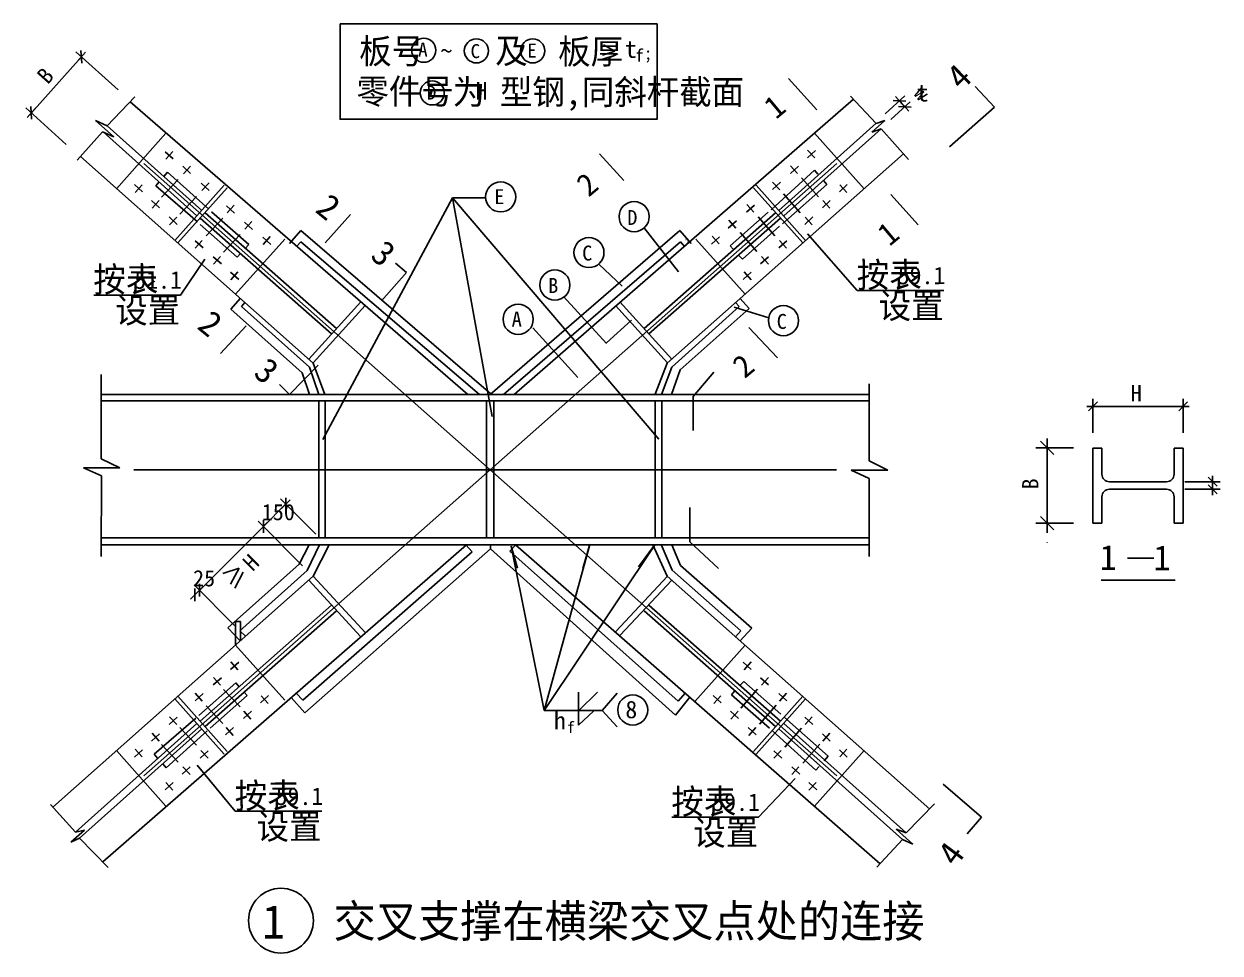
# Model space of a CAD drawing. Header units: metres. Extents: x -499 to 9135, y 9368 to 13561.
# Drawn here: x -499 to 4291, y 9368 to 13090 of the extents above; entities that cross this region are included whole.
import ezdxf

# ---------------------------------------------------------------- set-up
doc = ezdxf.new("R2010")
doc.units = ezdxf.units.M
for name, color, linetype in [('BOR', 3, 'Continuous'), ('CENTER', 7, 'Continuous'), ('FRAMING', 2, 'Continuous'), ('HIDDEN', 3, 'Continuous'), ('Z', 4, 'Continuous')]:
    doc.layers.add(name, color=color, linetype=linetype)
doc.dimstyles.get("Standard").update_dxf_attribs({"dimtxt": 2.5, "dimasz": 2.5, "dimexe": 1.25, "dimexo": 0.625, "dimtad": 1, "dimcen": 2.5, "dimazin": 3, "dimtfac": 1, "dimtmove": 0, "dimatfit": 3})

# ---------------------------------------------------------------- blocks, each defined once
blk = doc.blocks.new('CC')
blk.add_line((-24.24, 0), (24.24, 0))
at = {"layer": 'FRAMING', "color": 6}
blk.add_line((-17.83, -17.83), (17.83, 17.83), dxfattribs=at)
blk = doc.blocks.new('_CLOSEDFILLED')
at = {"color": 0, "linetype": 'BYBLOCK'}
blk.add_solid([(-1, 0), (0, 0), (-1, 0)], dxfattribs=at)
blk = doc.blocks.new('*D1')
for p, q in [((347.68, 10598.78), (347.68, 10696.81)), ((347.93, 10696.81), (357.06, 10696.81)), ((359.06, 10696.81), (368.19, 10696.81)), ((368.44, 10619.51), (368.44, 10696.81))]:
    blk.add_line(p, q)
at = {"layer": 'Defpoints'}
for p in [(347.68, 10696.81), (347.68, 10598.78), (368.44, 10619.51)]:
    blk.add_point(p, dxfattribs=at)
at = {"xscale": 0.25, "yscale": 0.25, "rotation": 180}
blk.add_blockref('_CLOSEDFILLED', (347.68, 10696.81), dxfattribs=at)
at = {"xscale": 0.25, "yscale": 0.25}
blk.add_blockref('_CLOSEDFILLED', (368.44, 10696.81), dxfattribs=at)
at = {"insert": (358.06, 10696.81), "char_height": 1, "attachment_point": 5}
blk.add_mtext('25', dxfattribs=at)

msp = doc.modelspace()

# ---------------------------------------------------------------- linework, layer by layer
for p, q in [((1867.52, 12980.11), (1817.4, 12964.24)), ((1822.29, 13005.75), (1867.52, 12980.11)), ((-468.78, 12734.24), (-269.63, 12957.27)), ((-121.13, 12825.93), (-291.35, 12977.99)), ((1868.74, 12964.24), (1818.63, 12948.37)), ((-54.67, 12797.24), (-165.38, 12681.87)), ((2811.17, 12800.52), (2913.34, 12691.44)), ((2950.05, 12729.98), (3028.93, 12801.56)), ((-329.32, 12607.45), (-491.82, 12753.48)), ((2972.58, 12707.57), (3050.29, 12778.08)), ((3006.74, 12781.38), (3028.09, 12757.89)), ((3013.03, 12770.53), (3012.36, 12771.27)), ((3028.76, 12757.15), (3029.43, 12756.41)), ((-212.15, 12703.55), (-139.43, 12637.81)), ((-165.38, 12681.87), (-212.15, 12703.55)), ((2947.84, 12702.65), (2896.51, 12656.7)), ((2913.34, 12691.44), (2947.84, 12702.65)), ((-183.87, 12658.27), (-285.84, 12544.08)), ((-139.43, 12637.81), (-183.87, 12658.27)), ((2896.51, 12656.7), (2933.35, 12670.17)), ((2933.35, 12670.17), (3042.34, 12547.36)), ((697.48, 11425.71), (1217.7, 12393.76)), ((1217.03, 12393.29), (1348.47, 12393.29)), ((1376.2, 11517.94), (1217.7, 12393.76)), ((2043.67, 11427), (1217.73, 12393.29)), ((1983.65, 12273.93), (2122.32, 12097.13)), ((2837.33, 12022.15), (2639.14, 12248.73)), ((128.08, 12004.1), (225.06, 12147.93)), ((1803.4, 12127.53), (1896.95, 12039.78)), ((2837.33, 12022.15), (3184.94, 12022.15)), ((-219.52, 12004.1), (128.08, 12004.1)), ((1660.92, 11998.15), (1834, 11809.59)), ((2345.44, 11955.77), (2484.26, 11913.2)), ((1833.38, 11812.06), (1934.35, 11903.27)), ((1538.26, 11872.35), (1718.52, 11673.57)), ((-189.32, 11347.93), (-189.32, 11685.6)), ((2884.95, 11339.29), (2884.95, 11648.82)), ((3781.41, 11451.86), (3781.41, 11588.08)), ((3782.41, 11558.08), (4141.78, 11558.08)), ((4142.78, 11451.86), (4142.78, 11588.08)), ((3598.12, 11428.12), (3598.12, 11429.62)), ((3598.12, 11391.89), (3598.12, 11426.62)), ((3598.12, 11425.62), (3598.12, 11424.62)), ((3703.75, 11391.89), (3553.12, 11391.89)), ((3598.12, 11092.35), (3598.12, 11390.39)), ((3598.12, 11390.39), (3598.12, 11388.89)), ((-260.61, 11311.92), (-114.45, 11311.92)), ((-188.19, 11280.45), (-260.61, 11311.92)), ((-114.45, 11311.92), (-189.32, 11347.93)), ((2959.83, 11302.54), (2884.95, 11339.29)), ((-189.32, 10956.37), (-188.19, 11280.45)), ((2812.98, 11302.54), (2959.83, 11302.54)), ((2884.95, 11269.43), (2812.98, 11302.54)), ((2884.95, 10956.7), (2884.95, 11269.43)), ((4149.5, 11256.21), (4290.51, 11256.21)), ((4260.51, 11257.21), (4260.51, 11258.21)), ((4260.51, 11256.21), (4260.51, 11226.21)), ((4149.5, 11226.21), (4290.51, 11226.21)), ((4260.51, 11225.21), (4260.51, 11224.21)), ((460.55, 11077.56), (549.03, 11165.89)), ((669.49, 11046.64), (528.55, 11187.82)), ((202.25, 10819.69), (459.14, 11076.14)), ((616.47, 10919.96), (438.65, 11098.08)), ((3703.75, 11090.85), (3553.12, 11090.85)), ((1452.22, 10997.91), (1584.24, 10339.46)), ((1584.58, 10339.75), (2025.72, 11001.06)), ((1584.63, 10340.49), (1765.29, 10999.77)), ((296.95, 10888.89), (362.4, 10910.41)), ((362.4, 10910.41), (328.38, 10846.2)), ((379.07, 10894.22), (345.05, 10830.01)), ((344.11, 10681.01), (182.77, 10842.63)), ((218.7, 10836.11), (184.38, 10801.85)), ((184.69, 10802.16), (183.98, 10801.45)), ((185.4, 10802.86), (203.96, 10821.4)), ((204.67, 10822.11), (205.38, 10822.81)), ((1721.82, 10338.16), (1797.07, 10413.32)), ((1721.82, 10412.78), (1721.82, 10338.16)), ((1876.56, 10409.38), (1816.9, 10339.46)), ((1584.24, 10339.46), (1816.9, 10339.46)), ((1721.12, 10281.82), (1783.02, 10338.91)), ((1721.12, 10338.91), (1721.12, 10281.82)), ((1816.9, 10339.46), (1876.84, 10274.46)), ((346.54, 9936.31), (195.37, 10120.9)), ((2442.43, 9912.57), (2589.53, 10067.88)), ((-292.42, 9852.46), (-392.85, 9964.06)), ((3033.04, 9849.79), (3147.58, 9966.27)), ((346.54, 9936.31), (694.14, 9936.31)), ((2094.83, 9912.57), (2442.43, 9912.57)), ((-310.93, 9813.05), (-256.98, 9861.31)), ((-275.93, 9828.54), (-310.93, 9813.05)), ((-256.98, 9861.31), (-292.42, 9852.46)), ((-161.68, 9710.9), (-275.93, 9828.54)), ((2916.4, 9713.11), (3019.59, 9823.2)), ((3060.11, 9805.2), (2993.88, 9864.04)), ((2993.88, 9864.04), (3033.04, 9849.79)), ((3019.59, 9823.2), (3060.11, 9805.2))]:
    msp.add_line(p, q)
for centre, radius in [((1102.27, 12984.34), 48.28), ((1312.68, 12981.84), 48.3), ((1538.25, 12981.91), 48.3), ((1136, 12813.58), 48.3), ((1410.21, 12397.02), 60.37), ((1944.37, 12317.94), 60.37), ((1763.34, 12174.07), 60.37), ((1626.89, 12044.11), 60.37), ((1480.07, 11906.85), 60.37), ((2542.3, 11901.53), 60.37), ((1938.93, 10341.99), 60.34)]:
    msp.add_circle(centre, radius)
at = {"layer": 'BOR'}
msp.add_circle((530.3, 9498.22), 129.85, dxfattribs=at)
at = {"layer": 'CENTER'}
for p, q in [((-19.03, 12531.17), (1368.49, 11303.78)), ((2756.01, 12531.17), (1368.49, 11303.78)), ((-58.36, 11303.78), (2754.1, 11303.78)), ((-19.03, 10078.43), (1368.49, 11303.78)), ((2756.01, 10078.43), (1368.49, 11303.78))]:
    msp.add_line(p, q, dxfattribs=at)
at = {"layer": 'FRAMING'}
for p, q in [((2562.95, 12871.42), (2676.03, 12745.44)), ((3309.95, 12839.59), (3386.8, 12756.27)), ((1463.69, 11605.71), (2822.27, 12788.7)), ((1278.69, 11605.71), (-72.96, 12777.76)), ((3207.46, 12598.15), (3386.8, 12756.27)), ((69.82, 12652.3), (-128.73, 12429.84)), ((2667.16, 12652.3), (2865.71, 12429.84)), ((659.71, 11731.73), (-272.89, 12558.59)), ((66.18, 12578.14), (98.04, 12548.82)), ((69.38, 12548.03), (97.92, 12579.04)), ((1805.8, 12569.99), (1903.66, 12462.04)), ((2077.27, 11731.73), (3022.4, 12569.71)), ((2670.81, 12583.34), (2638.96, 12554.03)), ((2667.61, 12553.24), (2639.07, 12584.25)), ((136.76, 12519.5), (168.61, 12490.18)), ((139.96, 12489.4), (168.5, 12520.41)), ((2602.33, 12520.52), (2570.48, 12491.21)), ((2599.13, 12490.42), (2570.59, 12521.43)), ((52.24, 12396.36), (118.48, 12466.8)), ((210.74, 12452.48), (242.59, 12423.16)), ((213.94, 12422.38), (242.48, 12453.39)), ((2530.44, 12455.59), (2498.59, 12426.28)), ((2527.24, 12425.49), (2498.7, 12456.5)), ((2682.09, 12397.5), (2614.97, 12473.58)), ((-55.56, 12446.5), (-23.85, 12417.04)), ((-25.3, 12445.66), (-53.99, 12414.79)), ((2609.81, 12333.03), (2542.69, 12409.11)), ((2797.76, 12446.5), (2766.05, 12417.04)), ((2767.5, 12445.66), (2796.19, 12414.79)), ((2972.19, 12406.68), (3081.19, 12284.77)), ((12.41, 12383.13), (44.12, 12353.66)), ((42.67, 12382.29), (13.98, 12351.41)), ((125.96, 12328.05), (192.19, 12398.49)), ((344.9, 12332.33), (312.76, 12361.33)), ((314.63, 12332.72), (342.86, 12364.02)), ((2393.71, 12335.49), (2425.86, 12364.48)), ((2423.98, 12335.88), (2395.75, 12367.17)), ((2729.8, 12383.13), (2698.09, 12353.66)), ((2699.54, 12382.29), (2728.23, 12351.41)), ((82.75, 12316.52), (114.46, 12287.05)), ((113.01, 12315.68), (84.32, 12284.81)), ((230.66, 12241.6), (296.89, 12312.04)), ((808.92, 12326.76), (707.65, 12212.75)), ((2507.84, 12241.48), (2440.72, 12317.56)), ((2659.46, 12316.52), (2627.75, 12287.05)), ((2629.2, 12315.68), (2657.89, 12284.81)), ((416.23, 12266.78), (384.08, 12295.78)), ((385.96, 12267.18), (414.18, 12298.47)), ((609.25, 12261.9), (564.5, 12210.89)), ((609.25, 12261.9), (1370.26, 11608.06)), ((2126.9, 12262.84), (1367.54, 11605.71)), ((2126.9, 12262.84), (2172.48, 12210.89)), ((2321.52, 12271.66), (2353.67, 12300.66)), ((2351.79, 12272.05), (2323.57, 12303.35)), ((218.92, 12192.45), (186.64, 12221.29)), ((215.28, 12222.5), (187.2, 12191.07)), ((300.1, 12175.43), (366.34, 12245.87)), ((545.19, 12228.09), (348.47, 12007.68)), ((489.32, 12206.52), (457.17, 12235.51)), ((459.05, 12206.91), (487.27, 12238.21)), ((609.62, 12216.59), (594.08, 12199.35)), ((610.28, 12216.59), (1324.92, 11605.71)), ((2130.29, 12216.59), (1421.07, 11605.71)), ((2130.29, 12216.59), (2148.06, 12196.88)), ((2151.86, 12225.94), (2152.19, 12226.23)), ((2159.06, 12216.32), (2159.39, 12216.62)), ((2191.78, 12228.09), (2388.5, 12007.68)), ((2254.36, 12208.01), (2286.51, 12237)), ((2284.63, 12208.4), (2256.4, 12239.69)), ((2435.56, 12178.73), (2368.44, 12254.81)), ((2523.28, 12192.45), (2555.57, 12221.29)), ((2526.93, 12222.5), (2555.01, 12191.07)), ((291.77, 12128.6), (259.49, 12157.44)), ((288.12, 12158.65), (260.05, 12127.22)), ((641.58, 12162.32), (641.25, 12162.61)), ((1032.73, 12094.17), (989.37, 12131.82)), ((2450.43, 12128.6), (2482.72, 12157.44)), ((2454.08, 12158.65), (2482.16, 12127.22)), ((361.18, 12066.81), (328.9, 12095.65)), ((357.54, 12096.87), (329.46, 12065.43)), ((1033.06, 12093.59), (932.48, 11981.1)), ((2381.02, 12066.81), (2413.31, 12095.65)), ((2384.67, 12096.87), (2412.75, 12065.43)), ((368.7, 11991.51), (329.34, 11947.35)), ((353.38, 11974.32), (353.04, 11974.61)), ((372.15, 11957.9), (386.14, 11974.54)), ((850.54, 11976.72), (641.98, 11747.17)), ((1886.68, 11976.89), (2095, 11747.17)), ((2364.83, 11957.9), (2350.83, 11974.54)), ((2368.27, 11991.51), (2405.22, 11950.07)), ((614.65, 11692.12), (329.34, 11947.35)), ((372.15, 11957.9), (644.23, 11715.2)), ((867.56, 11961.96), (658.8, 11732.18)), ((1869.69, 11962.1), (2078.18, 11732.18)), ((2364.83, 11957.9), (2095.62, 11714.62)), ((2129.26, 11704.52), (2405.22, 11950.07)), ((391.17, 11880.2), (287.55, 11769.84)), ((2403.09, 11874.56), (2517.8, 11752.83)), ((679.69, 11722.9), (563.93, 11605.95)), ((614.65, 11692.12), (644.11, 11605.79)), ((644.23, 11715.2), (682.45, 11605.79)), ((659.71, 11731.73), (705.98, 11605.71)), ((2077.27, 11731.73), (2028.66, 11606.28)), ((2095.62, 11714.62), (2054.14, 11605.57)), ((2129.26, 11704.52), (2093.48, 11606.15)), ((2263.28, 11694.77), (2180.85, 11597.43)), ((563.93, 11605.95), (524.77, 11645.08)), ((-188.96, 11605.79), (2886.82, 11605.79)), ((2180.85, 11597.43), (2180.85, 11461.37)), ((-188.96, 11580.19), (2886.82, 11580.19)), ((681.38, 11580.19), (681.38, 11030.97)), ((706.98, 11580.19), (706.98, 11030.97)), ((1353.43, 11580.19), (1353.43, 11030.97)), ((1382.55, 11580.19), (1382.55, 11030.97)), ((2029.17, 11580.19), (2029.17, 11030.97)), ((2054.77, 11580.19), (2054.77, 11030.97)), ((3781.29, 11391.24), (3781.29, 11089.79)), ((3781.29, 11391.24), (3817.29, 11391.24)), ((3817.29, 11391.24), (3817.29, 11286.23)), ((4106.39, 11391.24), (4106.39, 11286.23)), ((4106.39, 11391.24), (4142.39, 11391.24)), ((4142.39, 11391.24), (4142.39, 11089.79)), ((3847.29, 11256.23), (4076.39, 11256.23)), ((3847.29, 11226.23), (4076.39, 11226.23)), ((3817.29, 11196.23), (3817.29, 11089.79)), ((4106.39, 11196.23), (4106.39, 11089.79)), ((2167.05, 11153), (2167.05, 11014.95)), ((3817.29, 11089.79), (3781.29, 11089.79)), ((4142.39, 11089.79), (4106.39, 11089.79)), ((-188.96, 11030.97), (2886.82, 11030.97)), ((-188.96, 11003.89), (2886.82, 11003.89)), ((1272.75, 11003.89), (-183.34, 9733.97)), ((602.77, 10925.41), (643.79, 11003.89)), ((617.95, 10381.26), (1295.5, 10975.91)), ((626.4, 10330.06), (1369.32, 10987.67)), ((635.51, 10900.21), (684.92, 11003.89)), ((659.71, 10877.87), (723.83, 11003.89)), ((1271.14, 11004.07), (1295.5, 10975.91)), ((1369.32, 10987.67), (1369.32, 11003.89)), ((2109.64, 10321.1), (1369.32, 10987.67)), ((1470.18, 11003.55), (1446.14, 10978.25)), ((2121.11, 10377.31), (1446.14, 10978.25)), ((1469.76, 11003.89), (2928.87, 9726.38)), ((2077.27, 10877.87), (2019.53, 11003.89)), ((2097.01, 10901.5), (2052.61, 11004.57)), ((2129.98, 10920.34), (2095.81, 11003.89)), ((2167.05, 11014.95), (2282.78, 10908.93)), ((602.77, 10925.41), (317.38, 10670.78)), ((2129.98, 10920.34), (2415.81, 10669.41)), ((659.71, 10877.87), (-383.17, 9953.22)), ((365.62, 10659.46), (635.51, 10900.21)), ((869.71, 10649.41), (658.8, 10877.41)), ((1871.37, 10655.96), (2078.18, 10877.41)), ((2077.27, 10877.87), (3128.96, 9945.41)), ((2371.68, 10659.53), (2097.01, 10901.5)), ((848.88, 10635.76), (641.98, 10862.42)), ((1888.32, 10641.12), (2095, 10862.42)), ((3814.16, 10862.62), (4110.69, 10862.62)), ((3818.62, 10862.62), (4111.07, 10862.62)), ((368.7, 10618.09), (317.38, 10670.78)), ((353.38, 10635.28), (353.04, 10634.99)), ((365.62, 10659.46), (388.08, 10637.97)), ((2371.68, 10659.53), (2350.83, 10635.06)), ((2368.27, 10618.09), (2415.81, 10669.41)), ((2383.6, 10635.28), (2383.93, 10634.99)), ((545.19, 10381.5), (348.47, 10601.92)), ((2186.89, 10376.02), (2388.5, 10601.92)), ((361.18, 10533.17), (328.9, 10504.33)), ((357.54, 10503.12), (329.46, 10534.55)), ((2381.02, 10533.17), (2413.31, 10504.33)), ((2384.67, 10503.12), (2412.75, 10534.55)), ((291.77, 10471.38), (259.49, 10442.54)), ((288.12, 10441.33), (260.05, 10472.76)), ((2450.43, 10471.38), (2482.72, 10442.54)), ((2454.08, 10441.33), (2482.16, 10472.76)), ((218.92, 10407.53), (186.64, 10378.69)), ((215.28, 10377.48), (187.2, 10408.91)), ((300.1, 10424.56), (366.34, 10354.11)), ((480.94, 10399.74), (448.8, 10370.74)), ((450.68, 10399.35), (478.9, 10368.05)), ((617.95, 10381.26), (591.35, 10409.61)), ((2109.64, 10321.1), (2167.48, 10393.01)), ((2121.11, 10377.31), (2148.72, 10408.98)), ((2261.26, 10399.74), (2293.41, 10370.74)), ((2291.53, 10399.35), (2263.3, 10368.05)), ((2438.29, 10425.63), (2371.17, 10349.56)), ((2523.28, 10407.53), (2555.57, 10378.69)), ((2526.93, 10377.48), (2555.01, 10408.91)), ((230.66, 10358.38), (296.89, 10287.94)), ((626.4, 10330.06), (570.72, 10391.62)), ((577.92, 10383.66), (577.58, 10383.37)), ((2159.06, 10383.66), (2159.39, 10383.37)), ((2513.16, 10361.16), (2446.04, 10285.08)), ((82.75, 10283.46), (114.46, 10312.93)), ((113.01, 10284.3), (84.32, 10315.18)), ((412.04, 10337.38), (379.89, 10308.39)), ((381.77, 10336.99), (410, 10305.69)), ((2330.17, 10337.38), (2362.31, 10308.39)), ((2360.44, 10336.99), (2332.21, 10305.69)), ((2659.46, 10283.46), (2627.75, 10312.93)), ((2629.2, 10284.3), (2657.89, 10315.18)), ((125.96, 10271.93), (192.19, 10201.49)), ((340.72, 10271.83), (308.57, 10242.84)), ((310.45, 10271.44), (338.67, 10240.15)), ((2401.49, 10271.83), (2433.64, 10242.84)), ((2431.76, 10271.44), (2403.53, 10240.15)), ((2615.13, 10269.61), (2548.01, 10193.53)), ((12.41, 10216.86), (44.12, 10246.32)), ((42.67, 10217.7), (13.98, 10248.57)), ((52.24, 10203.63), (118.48, 10133.19)), ((2687.41, 10205.14), (2620.29, 10129.06)), ((2729.8, 10216.86), (2698.09, 10246.32)), ((2699.54, 10217.7), (2728.23, 10248.57)), ((69.82, 9957.29), (-128.73, 10179.76)), ((-55.56, 10153.48), (-23.85, 10182.95)), ((-25.3, 10154.32), (-53.99, 10185.19)), ((206.55, 10149.6), (238.4, 10178.91)), ((209.75, 10179.7), (238.29, 10148.69)), ((2535.65, 10149.6), (2503.8, 10178.91)), ((2532.46, 10179.7), (2503.91, 10148.69)), ((2667.16, 9957.29), (2865.71, 10179.76)), ((2797.76, 10153.48), (2766.05, 10182.95)), ((2767.5, 10154.32), (2796.19, 10185.19)), ((134.67, 10084.67), (166.52, 10113.98)), ((137.86, 10114.77), (166.41, 10083.76)), ((2607.54, 10084.67), (2575.69, 10113.98)), ((2604.34, 10114.77), (2575.8, 10083.76)), ((66.18, 10021.85), (98.04, 10051.16)), ((69.38, 10051.95), (97.92, 10020.94)), ((2676.02, 10021.85), (2644.17, 10051.16)), ((2672.82, 10051.95), (2644.28, 10020.94)), ((3182.4, 10044.65), (3335.72, 9912.8)), ((3278.15, 9845.87), (3335.72, 9912.8))]:
    msp.add_line(p, q, dxfattribs=at)
msp.add_lwpolyline([(766.9, 13089.84), (2036.25, 13089.84), (2036.25, 12708.12), (766.9, 12708.12)], close=True, dxfattribs=at)
for centre, start, end in [((3847.29, 11286.23), 180, 270), ((4076.39, 11286.23), 270, 0), ((3847.29, 11196.23), 90, 180), ((4076.39, 11196.23), 0, 90)]:
    msp.add_arc(centre, 30, start, end, dxfattribs=at)
at = {"layer": 'HIDDEN'}
for p, q in [((2523.59, 12343.17), (2913.17, 12691.9)), ((193.65, 12321.05), (-182.15, 12657.48)), ((213.39, 12343.17), (-165.2, 12682.06)), ((2543.33, 12321.05), (2933.33, 12670.19)), ((2492.51, 12345.53), (2666.17, 12503.64)), ((2679.63, 12487.93), (2666.17, 12503.64)), ((28.99, 12441.46), (42.08, 12456.74)), ((61.59, 12479.05), (75.96, 12495.82)), ((241.38, 12347.75), (75.96, 12495.82)), ((2716.22, 12446.72), (2702.11, 12463.2)), ((195.73, 12296.61), (28.99, 12441.46)), ((105.91, 12222.74), (303.43, 12444.05)), ((314.92, 12433.86), (117.4, 12212.55)), ((2422.06, 12433.86), (2619.57, 12212.55)), ((2631.07, 12222.74), (2433.55, 12444.05)), ((2538.15, 12289.15), (2716.22, 12446.72)), ((733.12, 11848.07), (206.99, 12311.72)), ((752.87, 11870.23), (226.73, 12333.84)), ((401.42, 12206.56), (252.71, 12337.61)), ((1984.1, 11870.23), (2510.25, 12333.84)), ((2003.86, 11848.07), (2529.99, 12311.72)), ((2328.68, 12200.61), (2481.18, 12335.39)), ((355.35, 12155.9), (207.21, 12286.64)), ((2377.7, 12147.29), (2526.68, 12279.18)), ((355.35, 12155.9), (368.09, 12169.75)), ((387.89, 12191.84), (401.42, 12206.56)), ((2341.18, 12187.02), (2328.68, 12200.61)), ((2377.7, 12147.29), (2361.25, 12165.18)), ((733.12, 10761.53), (206.99, 10297.88)), ((752.87, 10739.37), (226.73, 10275.76)), ((1984.1, 10739.37), (2510.25, 10275.76)), ((2003.86, 10761.53), (2529.99, 10297.88)), ((349.15, 10450.29), (201, 10319.55)), ((349.15, 10450.29), (362.93, 10435.3)), ((2383.01, 10456.68), (2366.57, 10438.79)), ((2383.01, 10456.68), (2532, 10324.79)), ((314.92, 10175.74), (117.4, 10397.05)), ((395.5, 10399.87), (246.5, 10268.58)), ((383, 10413.46), (395.5, 10399.87)), ((2346.49, 10416.95), (2334, 10403.36)), ((2334, 10403.36), (2486.5, 10268.58)), ((2422.06, 10175.74), (2619.57, 10397.05)), ((105.91, 10386.86), (303.43, 10165.55)), ((2631.07, 10386.86), (2433.55, 10165.55)), ((189.53, 10309.58), (22.78, 10164.73)), ((2543.47, 10314.82), (2721.54, 10157.25)), ((193.65, 10288.55), (-292.89, 9852.98)), ((213.39, 10266.43), (-275.87, 9828.48)), ((235.17, 10258.44), (70.25, 10110.82)), ((2497.82, 10258.44), (2671.49, 10100.33)), ((2523.59, 10266.43), (3019.3, 9822.7)), ((2543.33, 10288.55), (3033.22, 9849.98)), ((22.78, 10164.73), (36.21, 10149.05)), ((2721.54, 10157.25), (2705.54, 10138.57)), ((56.8, 10126.52), (70.25, 10110.82)), ((2684.95, 10116.04), (2671.49, 10100.33))]:
    msp.add_line(p, q, dxfattribs=at)
at = {"layer": 'Z'}
for p, q in [((3598.62, 11055.2), (3598.62, 11056.2)), ((3598.62, 11053.2), (3598.62, 11052.2)), ((3598.62, 11014.15), (3598.62, 11013.15)), ((3919.95, 10950.07), (4007.65, 10950.07)), ((3937.24, 10950.07), (4024.95, 10950.07))]:
    msp.add_line(p, q, dxfattribs=at)
for points in [[(1477.96, 10909.58), (1451.86, 10998.37)], [(1738.61, 10909.27), (1766.45, 11006.62)], [(1961.35, 10914.71), (2025.51, 11001.85)]]:
    msp.add_lwpolyline(points, dxfattribs=at)

# ---------------------------------------------------------------- block references
for p, rotation in [((-268.97, 12958.01), 48.24), ((3006.74, 12781.38), 312.28), ((3028.09, 12757.89), 132.28), ((-469.44, 12733.5), 228.24), ((3781.41, 11558.08), 180), ((4260.51, 11256.21), 270), ((4260.51, 11226.21), 90), ((549.74, 11166.59), 44.95), ((459.85, 11076.85), 44.95), ((459.85, 11076.85), 224.95), ((185.4, 10802.86), 44.95), ((203.96, 10821.4), 224.95)]:
    msp.add_blockref('CC', p, dxfattribs=dict(rotation=rotation))
msp.add_blockref('CC', (4142.78, 11558.08))
at = {"xscale": 1.5, "yscale": 1.5, "zscale": 1.5}
for p, rotation in [((3598.12, 11391.89), 90), ((3598.12, 11391.89), 90), ((3598.12, 11090.85), 270)]:
    msp.add_blockref('CC', p, dxfattribs=dict(at, rotation=rotation))

# ---------------------------------------------------------------- texts
for s, height, rotation, p in [('B', 65, 48.24, (-403.73, 12844.63)), ('按表', 100, 0.19, (-220.75, 12016.41)), ('按表', 100, 0.19, (2836.11, 12034.45)), ('设置', 100, 0.19, (2923.79, 11910.32)), ('设置', 100, 0.19, (-133.07, 11892.28)), ('B', 65, 90, (3563.05, 11225.14)), ('按表', 100, 0.19, (345.31, 9948.61)), ('按表', 100, 0.19, (2093.6, 9924.87)), ('设置', 100, 0.19, (432.99, 9824.48)), ('设置', 100, 0.19, (2181.28, 9800.75))]:
    msp.add_text(s, height=height, rotation=rotation).set_placement(p)
for s, height, p in [('E', 60, (1384.1, 12367.96)), ('D', 60, (1916.82, 12284.55)), ('C', 60, (1736.27, 12142.13)), ('B', 60, (1599.82, 12012.16)), ('A', 60, (1453.96, 11877.79)), ('C', 60, (2515.07, 11868.2)), ('交叉支撑在横梁交叉点处的连接', 130, (740.85, 9431.37))]:
    msp.add_text(s, height=height).set_placement(p)
at = {"attachment_point": 1}
for s, insert, char_height in [('\\A1;t', (3075.39, 12849.23), 70), ('\\A1;150', (453.33, 11167.1), 65), ('\\A1;25', (178.29, 10902.16), 65)]:
    msp.add_mtext(s, dxfattribs=dict(at, insert=insert, char_height=char_height))
at = {"layer": 'FRAMING'}
msp.add_text('1', height=135, dxfattribs=at).set_placement((454.76, 9426.41))
at = {"layer": 'Z'}
for s, height, p in [('板号', 100, (843.75, 12930.7)), ('及', 100, (1388.22, 12931.4)), ('板厚', 100, (1639.98, 12929.25)), ('A', 56, (1079.46, 12959.16)), ('~', 70, (1169.05, 12946.98)), ('C', 56.03, (1289.39, 12952.81)), ('E', 56.03, (1516.48, 12955.17)), ('t', 70, (1907.58, 12953.85)), ('f', 50, (1948.74, 12938.82)), (';', 50, (1983.35, 12947.55)), ('零件号', 100, (832.42, 12769.55)), ('D', 56.03, (1114.23, 12786.83)), ('为', 100, (1218.09, 12767.35)), ('H', 70, (1309.5, 12786.83)), ('型钢,同斜杆截面', 100, (1407.07, 12767.35)), ('H', 65, (3933, 11578.39)), ('1', 100, (3808.32, 10903.11)), ('1', 100, (4024.13, 10901.77)), ('8', 70, (1909.29, 10308.98)), ('h', 70, (1622.84, 10264.37)), ('f', 45, (1675.44, 10250.08))]:
    msp.add_text(s, height=height, dxfattribs=at).set_placement(p)
for s, height, rotation, p in [('4', 100, 44.36, (3254.98, 12819.32)), ('w', 60, 310.99, (3060.36, 12808.36)), ('1', 90, 39.91, (2512.05, 12704.86)), ('2', 90, 39.91, (1761.81, 12393.54)), ('2', 100, 320.86, (663.03, 12339.77)), ('1', 90, 39.91, (2966.66, 12196.44)), ('3', 100, 320.86, (883.28, 12154.05)), ('51.1', 70, 0.19, (-56.91, 12028.9)), ('59.1', 70, 0.19, (2999.95, 12046.94)), ('2', 100, 320.86, (189.98, 11872.85)), ('3', 100, 320.86, (415.64, 11683.64)), ('2', 90, 39.91, (2386.73, 11666.72)), ('H', 65, 44.95, (416.98, 10894.27)), ('59.1', 70, 0.19, (509.15, 9961.1)), ('59.1', 70, 0.19, (2257.44, 9937.37)), ('4', 100, 53.56, (3232.6, 9709.47))]:
    msp.add_text(s, height=height, rotation=rotation, dxfattribs=at).set_placement(p)

# ---------------------------------------------------------------- dimensions: what is measured, and where the dimension line sits
dim = msp.add_linear_dim(base=(347.68, 10696.81), p1=(347.68, 10598.78), p2=(368.44, 10619.51), text='25', dimstyle='Standard')
dim.commit()
dim.dimension.update_dxf_attribs({"geometry": '*D1', "text_midpoint": (358.06, 10696.81)})

doc.saveas('drawing.dxf')
